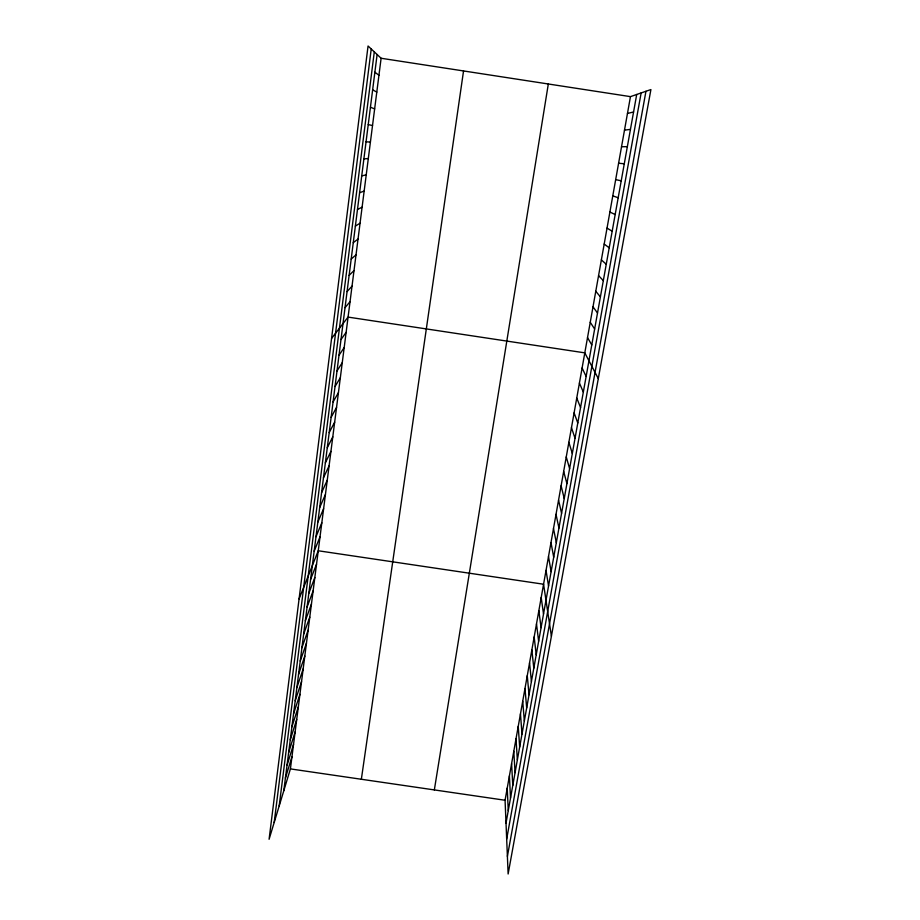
<?xml version="1.0" encoding="UTF-8"?>
<svg xmlns="http://www.w3.org/2000/svg" width="920" height="920" viewBox="0 0 920 920"><rect width="100%" height="100%" fill="white"/><g stroke="black" fill="none" stroke-linecap="round" stroke-linejoin="round"><path stroke-width="1.38" d="M274.183 822.457L371.22 48.967M279.185 805.954L374.291 51.865M283.808 790.694L377.119 54.51M290.409 768.901L381.11 58.259L368.058 46L269.089 839.281L290.409 768.901L505.068 800.25L508.127 874L650.911 89.562L630.464 96.634L381.11 58.259M361.353 779.263L463.542 70.943M434.343 789.923L548.32 83.996M505.068 800.25L630.464 96.634M506.023 823.089L636.709 94.472M506.678 839.074L641.136 92.943M507.403 856.37L645.955 91.275M285.407 778.067L291.973 756.643M287.017 765.371L293.537 744.326M288.627 752.606L295.124 731.929M290.26 739.76L296.711 719.474M291.893 726.834L298.31 706.939M293.549 713.839L299.92 694.335M295.205 700.764L301.541 681.651M296.872 687.619L303.163 668.909M298.551 674.383L304.808 656.086M300.23 661.077L306.452 643.183M301.933 647.68L308.108 630.211M303.634 634.213L309.775 617.159M305.359 620.667L311.443 604.037M307.084 607.028L313.134 590.835M308.821 593.308L314.824 577.564M310.569 579.508L316.526 564.213M299.069 598.943L318.251 550.769L543.57 584.223L551.402 636.249M314.157 551.218L320.022 536.832M315.997 536.716L321.816 522.813M317.848 522.134L323.61 508.702M319.711 507.449L325.427 494.511M321.574 492.671L327.244 480.228M323.46 477.791L329.084 465.853M325.358 462.829L330.924 451.398M327.267 447.764L332.787 436.85M329.199 432.595L334.65 422.199M331.131 417.335L336.536 407.468M333.074 401.971L338.433 392.644M335.041 386.515L340.331 377.729M337.007 370.944L342.251 362.71M338.997 355.281L344.172 347.61M340.998 339.514L346.115 332.396M331.579 338.387L348.07 317.101L584.798 352.854L598.299 378.603M345.034 307.659L350.037 301.702M347.07 291.571L352.015 286.2M349.117 275.379L354.004 270.595M351.187 259.072L356.005 254.897M353.268 242.661L358.029 239.096M355.361 226.136L360.053 223.192M357.478 209.495L362.1 207.184M359.593 192.74L364.159 191.072M627.463 113.447L633.569 111.987M361.732 175.881L366.229 174.846M624.484 130.157L630.453 129.375M363.883 158.895L368.31 158.527M621.529 146.751L627.359 146.648M366.056 141.795L370.403 142.094M618.596 163.231L624.278 163.794M615.675 179.607L621.219 180.826M368.241 124.579L372.519 125.545M612.778 195.88L618.194 197.742M370.438 107.249L374.647 108.893M609.891 212.037L615.181 214.544M372.646 89.792L376.786 92.126M607.039 228.091L612.179 231.242M374.877 72.208L378.936 75.245M604.187 244.041L609.212 247.814M601.369 259.888L606.257 264.27M598.563 275.632L603.324 280.623M595.769 291.272L600.415 296.872M593.009 306.82L597.517 312.995M590.249 322.264L594.642 329.026M587.523 337.605L591.79 344.942M582.107 368L586.132 376.475M579.416 383.053L583.326 392.081M576.748 398.015L580.554 407.583M574.103 412.873L577.783 422.981M571.469 427.65L575.046 438.288M568.859 442.324L572.32 453.491M566.26 456.918L569.606 468.602M563.672 471.408L566.915 483.609M561.108 485.817L564.236 498.513M558.555 500.135L561.579 513.337M556.014 514.36L558.946 528.057M553.495 528.505L556.312 542.685M550.988 542.558L553.713 557.209M548.504 556.531L551.115 571.653M546.031 570.423L548.55 586.005M541.202 597.529L543.524 614.019M538.844 610.754L541.075 627.67M536.498 623.898L538.637 641.251M534.163 636.973L536.21 654.752M531.852 649.969L533.807 668.161M529.552 662.883L531.415 681.501M527.264 675.728L529.034 694.761M524.986 688.505L526.677 707.928M522.721 701.201L524.331 721.027M520.467 713.839L521.985 734.056M518.236 726.386L519.673 746.994M516.005 738.875L517.362 759.862M513.797 751.283L515.062 772.662M511.6 763.634L512.785 785.381M509.404 775.905L510.519 798.019M507.23 788.106L508.265 810.589"/></g></svg>
